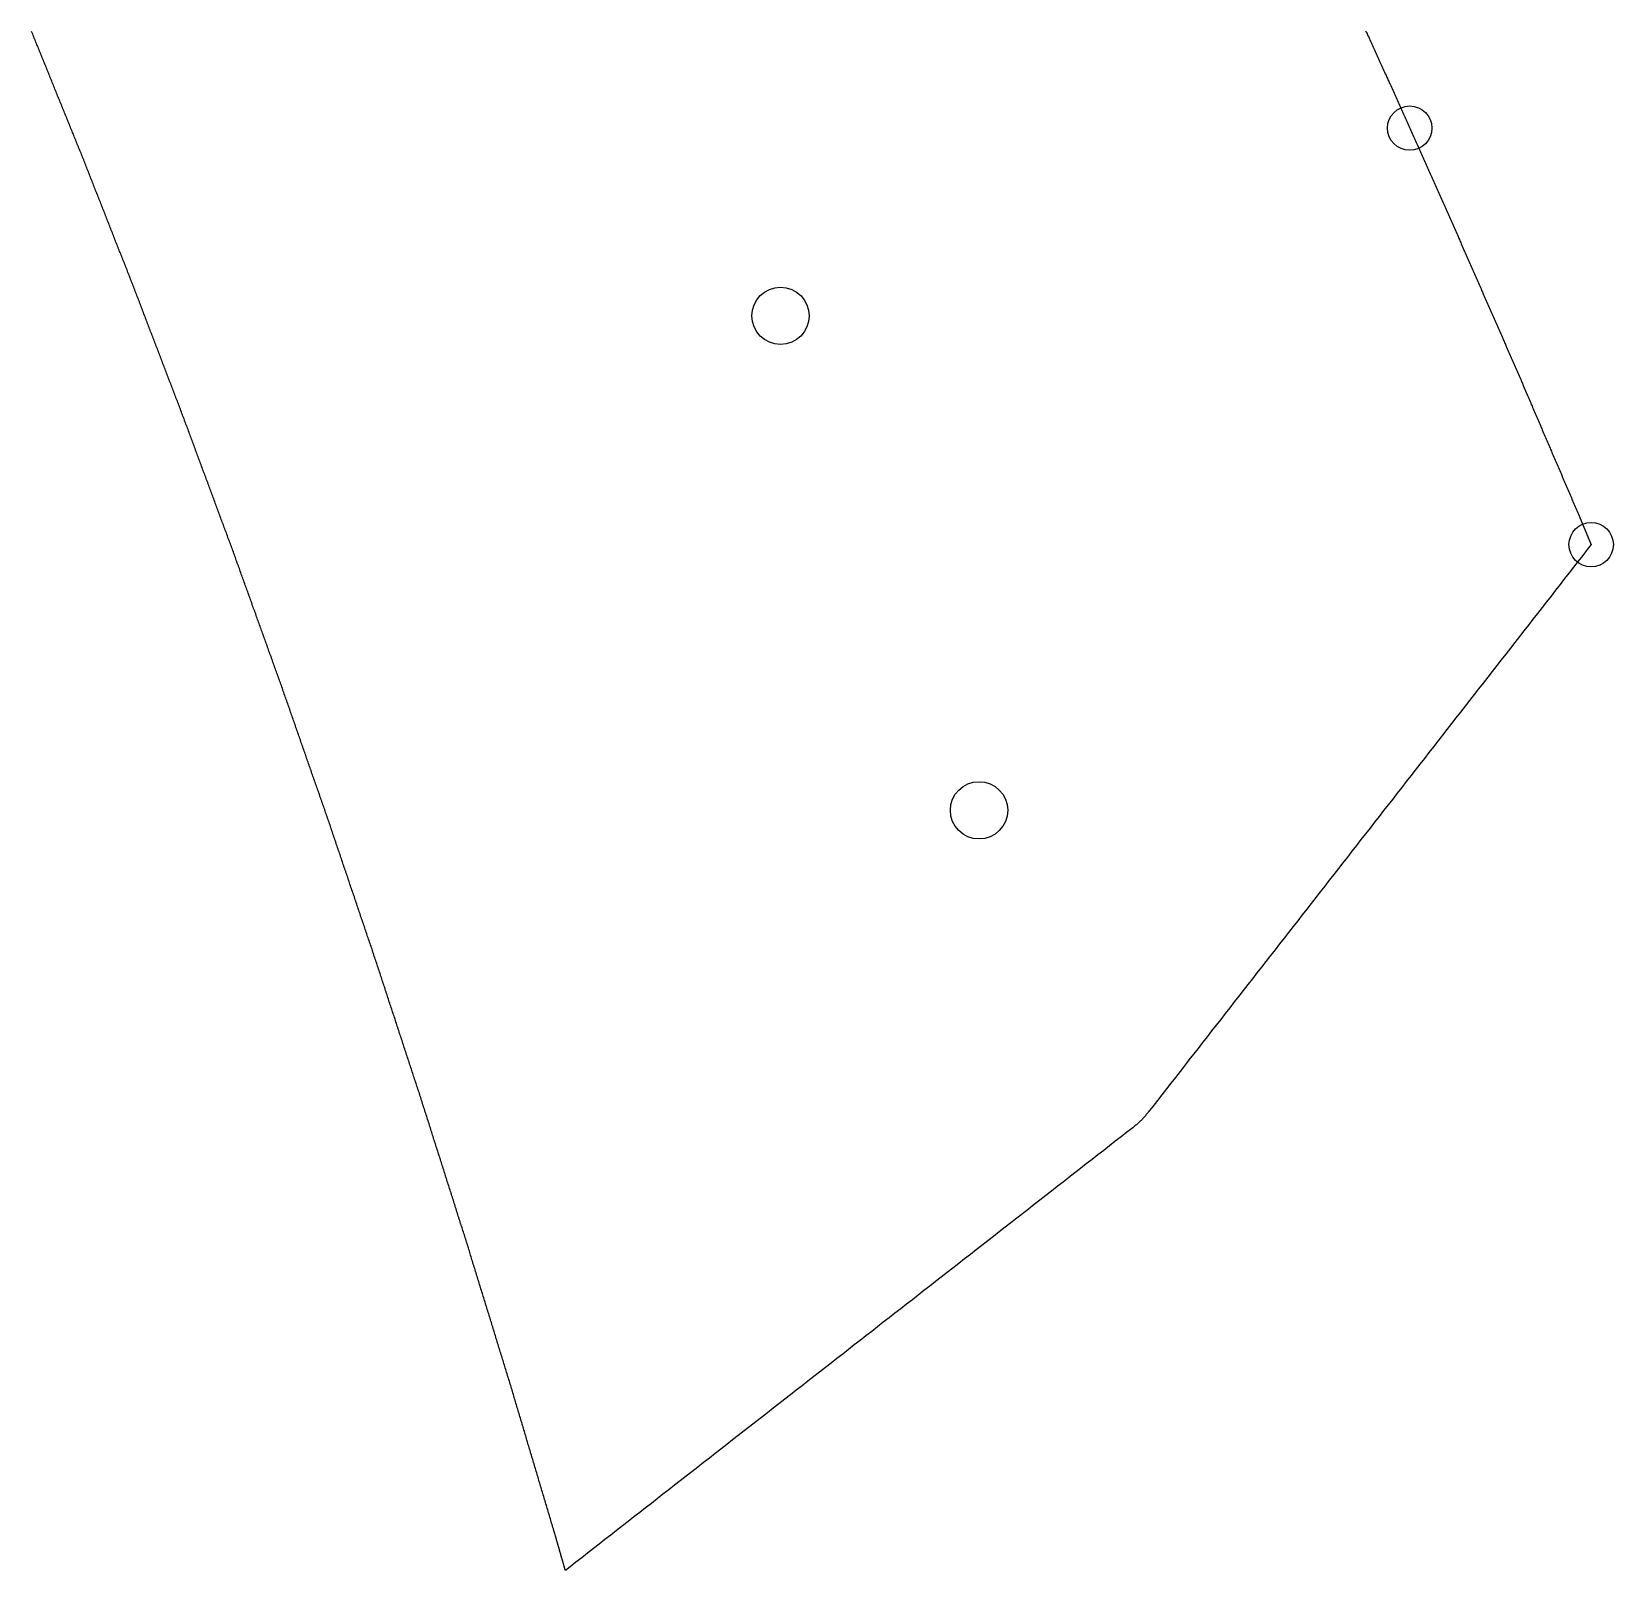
# Model space of a CAD drawing. Extents: x 1 to 322, y 1 to 270.
# Drawn here: x 251.96 to 269.77, y 1.14 to 18.47 of the extents above; entities that cross this region are included whole.
import ezdxf

# ---------------------------------------------------------------- set-up
doc = ezdxf.new("R2010")
doc.units = 0
doc.layers.get('0').update_dxf_attribs({"linetype": 'CONTINUOUS'})
doc.layers.add('DRILLING', color=3, linetype='CONTINUOUS')
doc.layers.add('RIB_INDICATION', color=1, linetype='CONTINUOUS')

msp = doc.modelspace()

# ---------------------------------------------------------------- linework, layer by layer
for points in [[(264.531, 6.29806, 0), (264.524, 6.29003, 0), (264.518, 6.28207, 0), (264.512, 6.27417, 0), (264.505, 6.26633, 0), (264.498, 6.25856, 0), (264.492, 6.25085, 0), (264.485, 6.24321, 0), (264.478, 6.23564, 0), (264.471, 6.22813, 0), (264.464, 6.2207, 0), (264.457, 6.21334, 0), (264.449, 6.20605, 0), (264.442, 6.19884, 0), (264.435, 6.1917, 0), (264.427, 6.18463, 0), (264.42, 6.17765, 0), (264.412, 6.17074, 0), (264.405, 6.16391, 0), (264.397, 6.15717, 0), (264.389, 6.1505, 0), (264.381, 6.14392, 0), (264.373, 6.13742, 0), (264.365, 6.13101, 0), (264.355, 6.12297, 0), (264.29, 6.07201, 0), (264.225, 6.02105, 0), (264.159, 5.97008, 0), (264.094, 5.91912, 0), (264.029, 5.86816, 0), (263.963, 5.81719, 0), (263.898, 5.76623, 0), (263.833, 5.71526, 0), (263.767, 5.6643, 0), (263.702, 5.61334, 0), (263.637, 5.56237, 0), (263.571, 5.51141, 0), (263.506, 5.46045, 0), (263.441, 5.40948, 0), (263.376, 5.35852, 0), (263.31, 5.30756, 0), (263.245, 5.25659, 0), (263.18, 5.20563, 0), (263.114, 5.15467, 0), (263.049, 5.1037, 0), (262.984, 5.05274, 0), (262.918, 5.00177, 0), (262.853, 4.95081, 0), (262.788, 4.89985, 0), (262.723, 4.84888, 0), (262.657, 4.79792, 0), (262.592, 4.74696, 0), (262.527, 4.69599, 0), (262.461, 4.64503, 0), (262.396, 4.59407, 0), (262.331, 4.5431, 0), (262.265, 4.49214, 0), (262.2, 4.44118, 0), (262.135, 4.39021, 0), (262.069, 4.33925, 0), (262.004, 4.28828, 0), (261.939, 4.23732, 0), (261.874, 4.18636, 0), (261.808, 4.13539, 0), (261.743, 4.08443, 0), (261.678, 4.03347, 0), (261.612, 3.9825, 0), (261.547, 3.93154, 0), (261.482, 3.88058, 0), (261.416, 3.82961, 0), (261.351, 3.77865, 0), (261.286, 3.72769, 0), (261.22, 3.67672, 0), (261.155, 3.62576, 0), (261.09, 3.5748, 0), (261.025, 3.52383, 0), (260.959, 3.47287, 0), (260.894, 3.4219, 0), (260.829, 3.37094, 0), (260.763, 3.31998, 0), (260.698, 3.26901, 0), (260.633, 3.21805, 0), (260.567, 3.16709, 0), (260.502, 3.11612, 0), (260.437, 3.06516, 0), (260.371, 3.0142, 0), (260.306, 2.96323, 0), (260.241, 2.91227, 0), (260.176, 2.86131, 0), (260.11, 2.81034, 0), (260.045, 2.75938, 0), (259.98, 2.70841, 0), (259.914, 2.65745, 0), (259.849, 2.60649, 0), (259.784, 2.55552, 0), (259.718, 2.50456, 0), (259.653, 2.4536, 0), (259.588, 2.40263, 0), (259.523, 2.35167, 0), (259.457, 2.30071, 0), (259.392, 2.24974, 0), (259.327, 2.19878, 0), (259.261, 2.14782, 0), (259.196, 2.09685, 0), (259.131, 2.04589, 0), (259.065, 1.99492, 0), (259, 1.94396, 0), (258.935, 1.893, 0), (258.869, 1.84203, 0), (258.804, 1.79107, 0), (258.739, 1.74011, 0), (258.674, 1.68914, 0), (258.608, 1.63818, 0), (258.543, 1.58722, 0), (258.478, 1.53625, 0), (258.412, 1.48529, 0), (258.347, 1.43433, 0), (258.282, 1.38336, 0), (258.216, 1.3324, 0), (258.151, 1.28143, 0), (258.086, 1.23047, 0), (258.02, 1.17951, 0), (257.967, 1.13846, 0), (257.965, 1.14334, 0), (257.964, 1.14822, 0), (257.962, 1.1531, 0), (257.961, 1.15799, 0), (257.959, 1.16287, 0), (257.958, 1.16775, 0), (257.957, 1.17263, 0), (257.955, 1.17751, 0), (257.954, 1.1824, 0), (257.952, 1.18728, 0), (257.951, 1.19216, 0), (257.95, 1.19704, 0), (257.948, 1.20192, 0), (257.947, 1.20681, 0), (257.945, 1.21169, 0), (257.944, 1.21657, 0), (257.943, 1.22145, 0), (257.941, 1.22633, 0), (257.94, 1.23122, 0), (257.938, 1.2361, 0), (257.937, 1.24098, 0), (257.936, 1.24586, 0), (257.934, 1.25074, 0), (257.933, 1.25563, 0), (257.931, 1.26051, 0), (257.93, 1.26539, 0), (257.928, 1.27027, 0), (257.927, 1.27515, 0), (257.926, 1.28004, 0), (257.924, 1.28492, 0), (257.923, 1.2898, 0), (257.921, 1.29468, 0), (257.92, 1.29956, 0), (257.919, 1.30445, 0), (257.917, 1.30933, 0), (257.916, 1.31421, 0), (257.914, 1.31909, 0), (257.913, 1.32397, 0), (257.912, 1.32886, 0), (257.91, 1.33374, 0), (257.909, 1.33862, 0), (257.907, 1.3435, 0), (257.906, 1.34838, 0), (257.905, 1.35327, 0), (257.903, 1.35815, 0), (257.902, 1.36303, 0), (257.9, 1.36791, 0), (257.899, 1.37279, 0), (257.897, 1.37768, 0), (257.896, 1.38256, 0), (257.895, 1.38744, 0), (257.893, 1.39232, 0), (257.892, 1.3972, 0), (257.89, 1.40209, 0), (257.889, 1.40697, 0), (257.888, 1.41185, 0), (257.886, 1.41673, 0), (257.885, 1.42161, 0), (257.883, 1.4265, 0), (257.882, 1.43138, 0), (257.881, 1.43626, 0), (257.879, 1.44114, 0), (257.878, 1.44602, 0), (257.876, 1.45091, 0), (257.875, 1.45579, 0), (257.874, 1.46067, 0), (257.872, 1.46555, 0), (257.871, 1.47043, 0), (257.869, 1.47532, 0), (257.868, 1.4802, 0), (257.867, 1.48508, 0), (257.865, 1.48996, 0), (257.864, 1.49484, 0), (257.862, 1.49973, 0), (257.861, 1.50461, 0), (257.859, 1.50949, 0), (257.858, 1.51437, 0), (257.857, 1.51925, 0), (257.855, 1.52414, 0), (257.854, 1.52902, 0), (257.852, 1.5339, 0), (257.851, 1.53878, 0), (257.85, 1.54366, 0), (257.848, 1.54855, 0), (257.847, 1.55343, 0), (257.845, 1.55831, 0), (257.844, 1.56319, 0), (257.843, 1.56807, 0), (257.841, 1.57296, 0), (257.84, 1.57784, 0), (257.838, 1.58272, 0), (257.837, 1.5876, 0), (257.836, 1.59248, 0), (257.834, 1.59737, 0), (257.833, 1.60225, 0), (257.831, 1.60713, 0), (257.83, 1.61201, 0), (257.827, 1.62063, 0), (257.822, 1.63729, 0), (257.817, 1.65395, 0), (257.812, 1.67061, 0), (257.807, 1.68727, 0), (257.803, 1.70393, 0), (257.798, 1.72059, 0), (257.793, 1.73726, 0), (257.788, 1.75392, 0), (257.783, 1.77058, 0), (257.778, 1.78724, 0), (257.773, 1.8039, 0), (257.768, 1.82056, 0), (257.763, 1.83722, 0), (257.758, 1.85389, 0), (257.753, 1.87055, 0), (257.748, 1.88721, 0), (257.743, 1.90387, 0), (257.738, 1.92053, 0), (257.733, 1.93719, 0), (257.728, 1.95385, 0), (257.723, 1.97052, 0), (257.718, 1.98718, 0), (257.713, 2.00384, 0), (257.708, 2.0205, 0), (257.703, 2.03716, 0), (257.698, 2.05382, 0), (257.693, 2.07048, 0), (257.688, 2.08714, 0), (257.683, 2.10381, 0), (257.678, 2.12047, 0), (257.673, 2.13713, 0), (257.668, 2.15379, 0), (257.664, 2.17045, 0), (257.659, 2.18711, 0), (257.654, 2.20377, 0), (257.649, 2.22044, 0), (257.644, 2.2371, 0), (257.639, 2.25376, 0), (257.634, 2.27042, 0), (257.629, 2.28708, 0), (257.624, 2.30374, 0), (257.619, 2.3204, 0), (257.614, 2.33706, 0), (257.609, 2.35373, 0), (257.604, 2.37039, 0), (257.599, 2.38705, 0), (257.594, 2.40371, 0), (257.589, 2.42037, 0), (257.584, 2.43703, 0), (257.579, 2.45369, 0), (257.574, 2.47036, 0), (257.569, 2.48702, 0), (257.564, 2.50368, 0), (257.559, 2.52034, 0), (257.554, 2.537, 0), (257.549, 2.55366, 0), (257.544, 2.57032, 0), (257.539, 2.58698, 0), (257.534, 2.60365, 0), (257.529, 2.62031, 0), (257.525, 2.63697, 0), (257.52, 2.65363, 0), (257.515, 2.67029, 0), (257.51, 2.68695, 0), (257.505, 2.70361, 0), (257.5, 2.72028, 0), (257.495, 2.73694, 0), (257.49, 2.7536, 0), (257.485, 2.77026, 0), (257.48, 2.78692, 0), (257.475, 2.80358, 0), (257.47, 2.82024, 0), (257.465, 2.83691, 0), (257.46, 2.85357, 0), (257.455, 2.87023, 0), (257.45, 2.88689, 0), (257.445, 2.90355, 0), (257.44, 2.92021, 0), (257.435, 2.93687, 0), (257.43, 2.95353, 0), (257.425, 2.9702, 0), (257.42, 2.98686, 0), (257.415, 3.00352, 0), (257.41, 3.02018, 0), (257.405, 3.03684, 0), (257.4, 3.0535, 0), (257.395, 3.07016, 0), (257.39, 3.08683, 0), (257.385, 3.10349, 0), (257.381, 3.12015, 0), (257.376, 3.13681, 0), (257.371, 3.15347, 0), (257.366, 3.17013, 0), (257.361, 3.18679, 0), (257.356, 3.20345, 0), (257.351, 3.22012, 0), (257.346, 3.23678, 0), (257.341, 3.25335, 0), (257.336, 3.26982, 0), (257.331, 3.28629, 0), (257.326, 3.30276, 0), (257.32, 3.31922, 0), (257.315, 3.33569, 0), (257.31, 3.35216, 0), (257.305, 3.36863, 0), (257.3, 3.3851, 0), (257.295, 3.40157, 0), (257.29, 3.41804, 0), (257.285, 3.4345, 0), (257.28, 3.45097, 0), (257.275, 3.46744, 0), (257.27, 3.48391, 0), (257.265, 3.50038, 0), (257.26, 3.51685, 0), (257.255, 3.53332, 0), (257.25, 3.54978, 0), (257.244, 3.56625, 0), (257.239, 3.58272, 0), (257.234, 3.59919, 0), (257.229, 3.61566, 0), (257.224, 3.63213, 0), (257.219, 3.64859, 0), (257.214, 3.66506, 0), (257.209, 3.68153, 0), (257.204, 3.698, 0), (257.199, 3.71447, 0), (257.194, 3.73094, 0), (257.189, 3.74741, 0), (257.184, 3.76387, 0), (257.179, 3.78034, 0), (257.174, 3.79681, 0), (257.168, 3.81328, 0), (257.163, 3.82975, 0), (257.158, 3.84622, 0), (257.153, 3.86268, 0), (257.148, 3.87915, 0), (257.143, 3.89562, 0), (257.138, 3.91209, 0), (257.133, 3.92856, 0), (257.128, 3.94503, 0), (257.123, 3.9615, 0), (257.118, 3.97796, 0), (257.113, 3.99443, 0), (257.108, 4.0109, 0), (257.103, 4.02737, 0), (257.098, 4.04384, 0), (257.092, 4.06031, 0), (257.087, 4.07677, 0), (257.082, 4.09324, 0), (257.077, 4.10971, 0), (257.072, 4.12618, 0), (257.067, 4.14265, 0), (257.062, 4.15912, 0), (257.057, 4.17559, 0), (257.052, 4.19205, 0), (257.047, 4.20852, 0), (257.042, 4.22499, 0), (257.037, 4.24146, 0), (257.032, 4.25793, 0), (257.027, 4.2744, 0), (257.022, 4.29087, 0), (257.016, 4.30733, 0), (257.011, 4.3238, 0), (257.006, 4.34027, 0), (257.001, 4.35674, 0), (256.996, 4.37321, 0), (256.991, 4.38968, 0), (256.986, 4.40614, 0), (256.981, 4.42261, 0), (256.976, 4.43908, 0), (256.971, 4.45555, 0), (256.966, 4.47202, 0), (256.961, 4.48849, 0), (256.956, 4.50496, 0), (256.951, 4.52142, 0), (256.946, 4.53789, 0), (256.94, 4.55436, 0), (256.935, 4.57083, 0), (256.93, 4.5873, 0), (256.925, 4.60377, 0), (256.92, 4.62023, 0), (256.915, 4.6367, 0), (256.91, 4.65317, 0), (256.905, 4.66964, 0), (256.9, 4.68611, 0), (256.895, 4.70258, 0), (256.89, 4.71905, 0), (256.885, 4.73551, 0), (256.88, 4.75198, 0), (256.875, 4.76845, 0), (256.87, 4.78492, 0), (256.864, 4.80139, 0), (256.859, 4.81786, 0), (256.854, 4.83432, 0), (256.849, 4.85079, 0), (256.844, 4.86715, 0), (256.839, 4.88342, 0), (256.834, 4.8997, 0), (256.829, 4.91597, 0), (256.823, 4.93225, 0), (256.818, 4.94852, 0), (256.813, 4.9648, 0), (256.808, 4.98108, 0), (256.803, 4.99735, 0), (256.798, 5.01363, 0), (256.792, 5.0299, 0), (256.787, 5.04618, 0), (256.782, 5.06245, 0), (256.777, 5.07873, 0), (256.772, 5.09501, 0), (256.767, 5.11128, 0), (256.761, 5.12756, 0), (256.756, 5.14383, 0), (256.751, 5.16011, 0), (256.746, 5.17638, 0), (256.741, 5.19266, 0), (256.736, 5.20893, 0), (256.73, 5.22521, 0), (256.725, 5.24149, 0), (256.72, 5.25776, 0), (256.715, 5.27404, 0), (256.71, 5.29031, 0), (256.705, 5.30659, 0), (256.699, 5.32286, 0), (256.694, 5.33914, 0), (256.689, 5.35541, 0), (256.684, 5.37169, 0), (256.679, 5.38797, 0), (256.674, 5.40424, 0), (256.668, 5.42052, 0), (256.663, 5.43679, 0), (256.658, 5.45307, 0), (256.653, 5.46934, 0), (256.648, 5.48562, 0), (256.643, 5.50189, 0), (256.637, 5.51817, 0), (256.632, 5.53445, 0), (256.627, 5.55072, 0), (256.622, 5.567, 0), (256.617, 5.58327, 0), (256.612, 5.59955, 0), (256.606, 5.61582, 0), (256.601, 5.6321, 0), (256.596, 5.64838, 0), (256.591, 5.66465, 0), (256.586, 5.68093, 0), (256.58, 5.6972, 0), (256.575, 5.71348, 0), (256.57, 5.72975, 0), (256.565, 5.74603, 0), (256.56, 5.7623, 0), (256.555, 5.77858, 0), (256.549, 5.79486, 0), (256.544, 5.81113, 0), (256.539, 5.82741, 0), (256.534, 5.84368, 0), (256.529, 5.85996, 0), (256.524, 5.87623, 0), (256.518, 5.89251, 0), (256.513, 5.90878, 0), (256.508, 5.92506, 0), (256.503, 5.94134, 0), (256.498, 5.95761, 0), (256.493, 5.97389, 0), (256.487, 5.99016, 0), (256.482, 6.00644, 0), (256.477, 6.02271, 0), (256.472, 6.03899, 0), (256.467, 6.05526, 0), (256.462, 6.07154, 0), (256.456, 6.08782, 0), (256.451, 6.10409, 0), (256.446, 6.12037, 0), (256.441, 6.13664, 0), (256.436, 6.15292, 0), (256.431, 6.16919, 0), (256.425, 6.18547, 0), (256.42, 6.20174, 0), (256.415, 6.21802, 0), (256.41, 6.2343, 0), (256.405, 6.25057, 0), (256.4, 6.26685, 0), (256.394, 6.28312, 0), (256.389, 6.2994, 0), (256.384, 6.31567, 0), (256.379, 6.33195, 0), (256.374, 6.34823, 0), (256.369, 6.3645, 0), (256.363, 6.38078, 0), (256.358, 6.39705, 0), (256.353, 6.41333, 0), (256.348, 6.4296, 0), (256.343, 6.44588, 0), (256.337, 6.46201, 0), (256.332, 6.4781, 0), (256.327, 6.49418, 0), (256.322, 6.51026, 0), (256.316, 6.52634, 0), (256.311, 6.54243, 0), (256.306, 6.55851, 0), (256.301, 6.57459, 0), (256.295, 6.59067, 0), (256.29, 6.60676, 0), (256.285, 6.62284, 0), (256.279, 6.63892, 0), (256.274, 6.65501, 0), (256.269, 6.67109, 0), (256.264, 6.68717, 0), (256.258, 6.70325, 0), (256.253, 6.71934, 0), (256.248, 6.73542, 0), (256.243, 6.7515, 0), (256.237, 6.76758, 0), (256.232, 6.78367, 0), (256.227, 6.79975, 0), (256.221, 6.81583, 0), (256.216, 6.83191, 0), (256.211, 6.848, 0), (256.206, 6.86408, 0), (256.2, 6.88016, 0), (256.195, 6.89625, 0), (256.19, 6.91233, 0), (256.185, 6.92841, 0), (256.179, 6.94449, 0), (256.174, 6.96058, 0), (256.169, 6.97666, 0), (256.163, 6.99274, 0), (256.158, 7.00882, 0), (256.153, 7.02491, 0), (256.148, 7.04099, 0), (256.142, 7.05707, 0), (256.137, 7.07316, 0), (256.132, 7.08924, 0), (256.127, 7.10532, 0), (256.121, 7.1214, 0), (256.116, 7.13749, 0), (256.111, 7.15357, 0), (256.106, 7.16965, 0), (256.1, 7.18573, 0), (256.095, 7.20182, 0), (256.09, 7.2179, 0), (256.084, 7.23398, 0), (256.079, 7.25006, 0), (256.074, 7.26615, 0), (256.069, 7.28223, 0), (256.063, 7.29831, 0), (256.058, 7.3144, 0), (256.053, 7.33048, 0), (256.048, 7.34656, 0), (256.042, 7.36264, 0), (256.037, 7.37873, 0), (256.032, 7.39481, 0), (256.026, 7.41089, 0), (256.021, 7.42697, 0), (256.016, 7.44306, 0), (256.011, 7.45914, 0), (256.005, 7.47522, 0), (256, 7.49131, 0), (255.995, 7.50739, 0), (255.99, 7.52347, 0), (255.984, 7.53955, 0), (255.979, 7.55564, 0), (255.974, 7.57172, 0), (255.968, 7.5878, 0), (255.963, 7.60388, 0), (255.958, 7.61997, 0), (255.953, 7.63605, 0), (255.947, 7.65213, 0), (255.942, 7.66821, 0), (255.937, 7.6843, 0), (255.932, 7.70038, 0), (255.926, 7.71646, 0), (255.921, 7.73255, 0), (255.916, 7.74863, 0), (255.91, 7.76471, 0), (255.905, 7.78079, 0), (255.9, 7.79688, 0), (255.895, 7.81296, 0), (255.889, 7.82904, 0), (255.884, 7.84512, 0), (255.879, 7.86121, 0), (255.874, 7.87729, 0), (255.868, 7.89337, 0), (255.863, 7.90946, 0), (255.858, 7.92554, 0), (255.852, 7.94162, 0), (255.847, 7.9577, 0), (255.842, 7.97379, 0), (255.837, 7.98987, 0), (255.831, 8.00595, 0), (255.826, 8.02203, 0), (255.821, 8.03795, 0), (255.815, 8.05384, 0), (255.81, 8.06973, 0), (255.805, 8.08562, 0), (255.799, 8.10151, 0), (255.794, 8.1174, 0), (255.789, 8.13329, 0), (255.783, 8.14918, 0), (255.778, 8.16507, 0), (255.772, 8.18096, 0), (255.767, 8.19685, 0), (255.762, 8.21274, 0), (255.756, 8.22863, 0), (255.751, 8.24452, 0), (255.746, 8.26041, 0), (255.74, 8.2763, 0), (255.735, 8.29219, 0), (255.729, 8.30807, 0), (255.724, 8.32396, 0), (255.719, 8.33985, 0), (255.713, 8.35574, 0), (255.708, 8.37163, 0), (255.703, 8.38752, 0), (255.697, 8.40341, 0), (255.692, 8.4193, 0), (255.686, 8.43519, 0), (255.681, 8.45108, 0), (255.676, 8.46697, 0), (255.67, 8.48286, 0), (255.665, 8.49875, 0), (255.66, 8.51464, 0), (255.654, 8.53053, 0), (255.649, 8.54642, 0), (255.643, 8.56231, 0), (255.638, 8.5782, 0), (255.633, 8.59409, 0), (255.627, 8.60998, 0), (255.622, 8.62587, 0), (255.617, 8.64176, 0), (255.611, 8.65765, 0), (255.606, 8.67354, 0), (255.6, 8.68943, 0), (255.595, 8.70532, 0), (255.59, 8.72121, 0), (255.584, 8.7371, 0), (255.579, 8.75299, 0), (255.574, 8.76888, 0), (255.568, 8.78477, 0), (255.563, 8.80066, 0), (255.558, 8.81655, 0), (255.552, 8.83244, 0), (255.547, 8.84833, 0), (255.541, 8.86422, 0), (255.536, 8.88011, 0), (255.531, 8.896, 0), (255.525, 8.91189, 0), (255.52, 8.92778, 0), (255.515, 8.94367, 0), (255.509, 8.95956, 0), (255.504, 8.97545, 0), (255.498, 8.99134, 0), (255.493, 9.00723, 0), (255.488, 9.02312, 0), (255.482, 9.03901, 0), (255.477, 9.0549, 0), (255.472, 9.07079, 0), (255.466, 9.08668, 0), (255.461, 9.10257, 0), (255.455, 9.11846, 0), (255.45, 9.13435, 0), (255.445, 9.15023, 0), (255.439, 9.16612, 0), (255.434, 9.18201, 0), (255.429, 9.1979, 0), (255.423, 9.21379, 0), (255.418, 9.22968, 0), (255.412, 9.24557, 0), (255.407, 9.26146, 0), (255.402, 9.27735, 0), (255.396, 9.29324, 0), (255.391, 9.30913, 0), (255.386, 9.32502, 0), (255.38, 9.34091, 0), (255.375, 9.3568, 0), (255.369, 9.37269, 0), (255.364, 9.38858, 0), (255.359, 9.40447, 0), (255.353, 9.42036, 0), (255.348, 9.43625, 0), (255.343, 9.45214, 0), (255.337, 9.46803, 0), (255.332, 9.48392, 0), (255.326, 9.49981, 0), (255.321, 9.5157, 0), (255.316, 9.53159, 0), (255.31, 9.54748, 0), (255.305, 9.56337, 0), (255.3, 9.57926, 0), (255.294, 9.59495, 0), (255.289, 9.61065, 0), (255.283, 9.62635, 0), (255.278, 9.64204, 0), (255.272, 9.65774, 0), (255.267, 9.67344, 0), (255.261, 9.68914, 0), (255.256, 9.70483, 0), (255.25, 9.72053, 0), (255.245, 9.73623, 0), (255.239, 9.75192, 0), (255.234, 9.76762, 0), (255.228, 9.78332, 0), (255.223, 9.79901, 0), (255.217, 9.81471, 0), (255.212, 9.83041, 0), (255.207, 9.8461, 0), (255.201, 9.8618, 0), (255.196, 9.8775, 0), (255.19, 9.8932, 0), (255.185, 9.90889, 0), (255.179, 9.92459, 0), (255.174, 9.94029, 0), (255.168, 9.95598, 0), (255.163, 9.97168, 0), (255.157, 9.98738, 0), (255.152, 10.0031, 0), (255.146, 10.0188, 0), (255.141, 10.0345, 0), (255.135, 10.0502, 0), (255.13, 10.0659, 0), (255.124, 10.0816, 0), (255.119, 10.0973, 0), (255.113, 10.113, 0), (255.108, 10.1286, 0), (255.103, 10.1443, 0), (255.097, 10.16, 0), (255.092, 10.1757, 0), (255.086, 10.1914, 0), (255.081, 10.2071, 0), (255.075, 10.2228, 0), (255.07, 10.2385, 0), (255.064, 10.2542, 0), (255.059, 10.2699, 0), (255.053, 10.2856, 0), (255.048, 10.3013, 0), (255.042, 10.317, 0), (255.037, 10.3327, 0), (255.031, 10.3484, 0), (255.026, 10.3641, 0), (255.02, 10.3798, 0), (255.015, 10.3955, 0), (255.009, 10.4112, 0), (255.004, 10.4269, 0), (254.999, 10.4426, 0), (254.993, 10.4583, 0), (254.988, 10.474, 0), (254.982, 10.4897, 0), (254.977, 10.5054, 0), (254.971, 10.5211, 0), (254.966, 10.5368, 0), (254.96, 10.5525, 0), (254.955, 10.5682, 0), (254.949, 10.5839, 0), (254.944, 10.5996, 0), (254.938, 10.6153, 0), (254.933, 10.631, 0), (254.927, 10.6466, 0), (254.922, 10.6623, 0), (254.916, 10.678, 0), (254.911, 10.6937, 0), (254.905, 10.7094, 0), (254.9, 10.7251, 0), (254.895, 10.7408, 0), (254.889, 10.7565, 0), (254.884, 10.7722, 0), (254.878, 10.7879, 0), (254.873, 10.8036, 0), (254.867, 10.8193, 0), (254.862, 10.835, 0), (254.856, 10.8507, 0), (254.851, 10.8664, 0), (254.845, 10.8821, 0), (254.84, 10.8978, 0), (254.834, 10.9135, 0), (254.829, 10.9292, 0), (254.823, 10.9449, 0), (254.818, 10.9606, 0), (254.812, 10.9763, 0), (254.807, 10.992, 0), (254.801, 11.0077, 0), (254.796, 11.0234, 0), (254.79, 11.0391, 0), (254.785, 11.0548, 0), (254.78, 11.0705, 0), (254.774, 11.0862, 0), (254.769, 11.1019, 0), (254.763, 11.1175, 0), (254.758, 11.133, 0), (254.752, 11.1485, 0), (254.746, 11.164, 0), (254.741, 11.1795, 0), (254.735, 11.195, 0), (254.73, 11.2106, 0), (254.724, 11.2261, 0), (254.719, 11.2416, 0), (254.713, 11.2571, 0), (254.707, 11.2726, 0), (254.702, 11.2881, 0), (254.696, 11.3036, 0), (254.691, 11.3191, 0), (254.685, 11.3346, 0), (254.679, 11.3501, 0), (254.674, 11.3656, 0), (254.668, 11.3811, 0), (254.663, 11.3966, 0), (254.657, 11.4121, 0), (254.652, 11.4276, 0), (254.646, 11.4431, 0), (254.64, 11.4586, 0), (254.635, 11.4741, 0), (254.629, 11.4896, 0), (254.624, 11.5051, 0), (254.618, 11.5206, 0), (254.613, 11.5361, 0), (254.607, 11.5516, 0), (254.601, 11.5671, 0), (254.596, 11.5826, 0), (254.59, 11.5982, 0), (254.585, 11.6137, 0), (254.579, 11.6292, 0), (254.574, 11.6447, 0), (254.568, 11.6602, 0), (254.562, 11.6757, 0), (254.557, 11.6912, 0), (254.551, 11.7067, 0), (254.546, 11.7222, 0), (254.54, 11.7377, 0), (254.535, 11.7532, 0), (254.529, 11.7687, 0), (254.523, 11.7842, 0), (254.518, 11.7997, 0), (254.512, 11.8152, 0), (254.507, 11.8307, 0), (254.501, 11.8462, 0), (254.495, 11.8617, 0), (254.49, 11.8772, 0), (254.484, 11.8927, 0), (254.479, 11.9082, 0), (254.473, 11.9237, 0), (254.468, 11.9392, 0), (254.462, 11.9547, 0), (254.456, 11.9703, 0), (254.451, 11.9858, 0), (254.445, 12.0013, 0), (254.44, 12.0168, 0), (254.434, 12.0323, 0), (254.429, 12.0478, 0), (254.423, 12.0633, 0), (254.417, 12.0788, 0), (254.412, 12.0943, 0), (254.406, 12.1098, 0), (254.401, 12.1253, 0), (254.395, 12.1408, 0), (254.39, 12.1563, 0), (254.384, 12.1718, 0), (254.378, 12.1873, 0), (254.373, 12.2028, 0), (254.367, 12.2183, 0), (254.362, 12.2338, 0), (254.356, 12.2493, 0), (254.351, 12.2648, 0), (254.345, 12.2803, 0), (254.339, 12.2958, 0), (254.334, 12.3113, 0), (254.328, 12.3268, 0), (254.323, 12.3424, 0), (254.317, 12.3579, 0), (254.312, 12.3734, 0), (254.306, 12.3889, 0), (254.3, 12.4044, 0), (254.295, 12.4199, 0), (254.289, 12.4354, 0), (254.284, 12.4509, 0), (254.278, 12.4664, 0), (254.272, 12.4819, 0), (254.267, 12.4974, 0), (254.261, 12.5129, 0), (254.256, 12.5284, 0), (254.25, 12.5439, 0), (254.245, 12.5594, 0), (254.239, 12.5749, 0), (254.233, 12.5904, 0), (254.228, 12.6059, 0), (254.222, 12.6214, 0), (254.217, 12.6369, 0), (254.211, 12.6522, 0), (254.205, 12.6675, 0), (254.2, 12.6828, 0), (254.194, 12.6981, 0), (254.188, 12.7134, 0), (254.183, 12.7287, 0), (254.177, 12.7441, 0), (254.171, 12.7594, 0), (254.166, 12.7747, 0), (254.16, 12.79, 0), (254.154, 12.8053, 0), (254.149, 12.8206, 0), (254.143, 12.8359, 0), (254.137, 12.8512, 0), (254.132, 12.8665, 0), (254.126, 12.8819, 0), (254.12, 12.8972, 0), (254.115, 12.9125, 0), (254.109, 12.9278, 0), (254.103, 12.9431, 0), (254.097, 12.9584, 0), (254.092, 12.9737, 0), (254.086, 12.989, 0), (254.08, 13.0043, 0), (254.075, 13.0197, 0), (254.069, 13.035, 0), (254.063, 13.0503, 0), (254.058, 13.0656, 0), (254.052, 13.0809, 0), (254.046, 13.0962, 0), (254.041, 13.1115, 0), (254.035, 13.1268, 0), (254.029, 13.1421, 0), (254.024, 13.1575, 0), (254.018, 13.1728, 0), (254.012, 13.1881, 0), (254.007, 13.2034, 0), (254.001, 13.2187, 0), (253.995, 13.234, 0), (253.99, 13.2493, 0), (253.984, 13.2646, 0), (253.978, 13.2799, 0), (253.973, 13.2953, 0), (253.967, 13.3106, 0), (253.961, 13.3259, 0), (253.956, 13.3412, 0), (253.95, 13.3565, 0), (253.944, 13.3718, 0), (253.939, 13.3871, 0), (253.933, 13.4024, 0), (253.927, 13.4177, 0), (253.922, 13.4331, 0), (253.916, 13.4484, 0), (253.91, 13.4637, 0), (253.905, 13.479, 0), (253.899, 13.4943, 0), (253.893, 13.5096, 0), (253.887, 13.5249, 0), (253.882, 13.5402, 0), (253.876, 13.5555, 0), (253.87, 13.5709, 0), (253.865, 13.5862, 0), (253.859, 13.6015, 0), (253.853, 13.6168, 0), (253.848, 13.6321, 0), (253.842, 13.6474, 0), (253.836, 13.6627, 0), (253.831, 13.678, 0), (253.825, 13.6933, 0), (253.819, 13.7087, 0), (253.814, 13.724, 0), (253.808, 13.7393, 0), (253.802, 13.7546, 0), (253.797, 13.7699, 0), (253.791, 13.7852, 0), (253.785, 13.8005, 0), (253.78, 13.8158, 0), (253.774, 13.8312, 0), (253.768, 13.8465, 0), (253.763, 13.8618, 0), (253.757, 13.8771, 0), (253.751, 13.8924, 0), (253.746, 13.9077, 0), (253.74, 13.923, 0), (253.734, 13.9383, 0), (253.729, 13.9536, 0), (253.723, 13.969, 0), (253.717, 13.9843, 0), (253.712, 13.9996, 0), (253.706, 14.0149, 0), (253.7, 14.0302, 0), (253.694, 14.0455, 0), (253.689, 14.0608, 0), (253.683, 14.0761, 0), (253.677, 14.0914, 0), (253.672, 14.1068, 0), (253.666, 14.1221, 0), (253.66, 14.1373, 0), (253.655, 14.1524, 0), (253.649, 14.1675, 0), (253.643, 14.1826, 0), (253.637, 14.1978, 0), (253.631, 14.2129, 0), (253.626, 14.228, 0), (253.62, 14.2431, 0), (253.614, 14.2582, 0), (253.608, 14.2734, 0), (253.603, 14.2885, 0), (253.597, 14.3036, 0), (253.591, 14.3187, 0), (253.585, 14.3338, 0), (253.58, 14.349, 0), (253.574, 14.3641, 0), (253.568, 14.3792, 0), (253.562, 14.3943, 0), (253.556, 14.4094, 0), (253.551, 14.4245, 0), (253.545, 14.4397, 0), (253.539, 14.4548, 0), (253.533, 14.4699, 0), (253.528, 14.485, 0), (253.522, 14.5001, 0), (253.516, 14.5153, 0), (253.51, 14.5304, 0), (253.504, 14.5455, 0), (253.499, 14.5606, 0), (253.493, 14.5757, 0), (253.487, 14.5908, 0), (253.481, 14.606, 0), (253.476, 14.6211, 0), (253.47, 14.6362, 0), (253.464, 14.6513, 0), (253.458, 14.6664, 0), (253.452, 14.6816, 0), (253.447, 14.6967, 0), (253.441, 14.7118, 0), (253.435, 14.7269, 0), (253.429, 14.742, 0), (253.424, 14.7572, 0), (253.418, 14.7723, 0), (253.412, 14.7874, 0), (253.406, 14.8025, 0), (253.4, 14.8176, 0), (253.395, 14.8327, 0), (253.389, 14.8479, 0), (253.383, 14.863, 0), (253.377, 14.8781, 0), (253.372, 14.8932, 0), (253.366, 14.9083, 0), (253.36, 14.9235, 0), (253.354, 14.9386, 0), (253.348, 14.9537, 0), (253.343, 14.9688, 0), (253.337, 14.9839, 0), (253.331, 14.999, 0), (253.325, 15.0142, 0), (253.32, 15.0293, 0), (253.314, 15.0444, 0), (253.308, 15.0595, 0), (253.302, 15.0746, 0), (253.296, 15.0898, 0), (253.291, 15.1049, 0), (253.285, 15.12, 0), (253.279, 15.1351, 0), (253.273, 15.1502, 0), (253.268, 15.1654, 0), (253.262, 15.1805, 0), (253.256, 15.1956, 0), (253.25, 15.2107, 0), (253.244, 15.2258, 0), (253.239, 15.2409, 0), (253.233, 15.2561, 0), (253.227, 15.2712, 0), (253.221, 15.2863, 0), (253.216, 15.3014, 0), (253.21, 15.3165, 0), (253.204, 15.3317, 0), (253.198, 15.3468, 0), (253.192, 15.3619, 0), (253.187, 15.377, 0), (253.181, 15.3921, 0), (253.175, 15.4072, 0), (253.169, 15.4224, 0), (253.164, 15.4375, 0), (253.158, 15.4526, 0), (253.152, 15.4677, 0), (253.146, 15.4828, 0), (253.14, 15.498, 0), (253.135, 15.5131, 0), (253.129, 15.5282, 0), (253.123, 15.5433, 0), (253.117, 15.5584, 0), (253.112, 15.5736, 0), (253.106, 15.5887, 0), (253.1, 15.6038, 0), (253.094, 15.6188, 0), (253.088, 15.6337, 0), (253.082, 15.6486, 0), (253.077, 15.6636, 0), (253.071, 15.6785, 0), (253.065, 15.6934, 0), (253.059, 15.7084, 0), (253.053, 15.7233, 0), (253.047, 15.7382, 0), (253.041, 15.7531, 0), (253.035, 15.7681, 0), (253.03, 15.783, 0), (253.024, 15.7979, 0), (253.018, 15.8128, 0), (253.012, 15.8278, 0), (253.006, 15.8427, 0), (253, 15.8576, 0), (252.994, 15.8725, 0), (252.988, 15.8875, 0), (252.983, 15.9024, 0), (252.977, 15.9173, 0), (252.971, 15.9322, 0), (252.965, 15.9472, 0), (252.959, 15.9621, 0), (252.953, 15.977, 0), (252.947, 15.9919, 0), (252.941, 16.0069, 0), (252.936, 16.0218, 0), (252.93, 16.0367, 0), (252.924, 16.0516, 0), (252.918, 16.0666, 0), (252.912, 16.0815, 0), (252.906, 16.0964, 0), (252.9, 16.1113, 0), (252.894, 16.1263, 0), (252.889, 16.1412, 0), (252.883, 16.1561, 0), (252.877, 16.1711, 0), (252.871, 16.186, 0), (252.865, 16.2009, 0), (252.859, 16.2158, 0), (252.853, 16.2308, 0), (252.847, 16.2457, 0), (252.842, 16.2606, 0), (252.836, 16.2755, 0), (252.83, 16.2905, 0), (252.824, 16.3054, 0), (252.818, 16.3203, 0), (252.812, 16.3352, 0), (252.806, 16.3502, 0), (252.8, 16.3651, 0), (252.794, 16.38, 0), (252.789, 16.3949, 0), (252.783, 16.4099, 0), (252.777, 16.4248, 0), (252.771, 16.4397, 0), (252.765, 16.4546, 0), (252.759, 16.4696, 0), (252.753, 16.4845, 0), (252.747, 16.4994, 0), (252.742, 16.5143, 0), (252.736, 16.5293, 0), (252.73, 16.5442, 0), (252.724, 16.5591, 0), (252.718, 16.574, 0), (252.712, 16.589, 0), (252.706, 16.6039, 0), (252.7, 16.6188, 0), (252.695, 16.6338, 0), (252.689, 16.6487, 0), (252.683, 16.6636, 0), (252.677, 16.6785, 0), (252.671, 16.6935, 0), (252.665, 16.7084, 0), (252.659, 16.7233, 0), (252.653, 16.7382, 0), (252.648, 16.7532, 0), (252.642, 16.7681, 0), (252.636, 16.783, 0), (252.63, 16.7979, 0), (252.624, 16.8129, 0), (252.618, 16.8278, 0), (252.612, 16.8427, 0), (252.606, 16.8576, 0), (252.601, 16.8726, 0), (252.595, 16.8875, 0), (252.589, 16.9024, 0), (252.583, 16.9173, 0), (252.577, 16.9323, 0), (252.571, 16.9472, 0), (252.565, 16.9621, 0), (252.559, 16.977, 0), (252.554, 16.992, 0), (252.548, 17.0069, 0), (252.542, 17.0218, 0), (252.536, 17.0367, 0), (252.53, 17.0517, 0), (252.524, 17.0666, 0), (252.518, 17.0814, 0), (252.512, 17.0961, 0), (252.506, 17.1109, 0), (252.5, 17.1256, 0), (252.494, 17.1403, 0), (252.488, 17.1551, 0), (252.482, 17.1698, 0), (252.476, 17.1845, 0), (252.47, 17.1993, 0), (252.464, 17.214, 0), (252.458, 17.2287, 0), (252.452, 17.2435, 0), (252.446, 17.2582, 0), (252.44, 17.2729, 0), (252.435, 17.2877, 0), (252.429, 17.3024, 0), (252.423, 17.3171, 0), (252.417, 17.3319, 0), (252.411, 17.3466, 0), (252.405, 17.3613, 0), (252.399, 17.3761, 0), (252.393, 17.3908, 0), (252.387, 17.4055, 0), (252.381, 17.4203, 0), (252.375, 17.435, 0), (252.369, 17.4497, 0), (252.363, 17.4645, 0), (252.357, 17.4792, 0), (252.351, 17.4939, 0), (252.345, 17.5086, 0), (252.339, 17.5234, 0), (252.333, 17.5381, 0), (252.327, 17.5528, 0), (252.321, 17.5676, 0), (252.315, 17.5823, 0), (252.309, 17.597, 0), (252.303, 17.6118, 0), (252.297, 17.6265, 0), (252.291, 17.6412, 0), (252.285, 17.656, 0), (252.279, 17.6707, 0), (252.273, 17.6854, 0), (252.267, 17.7002, 0), (252.261, 17.7149, 0), (252.255, 17.7296, 0), (252.249, 17.7444, 0), (252.243, 17.7591, 0), (252.237, 17.7738, 0), (252.231, 17.7886, 0), (252.225, 17.8033, 0), (252.219, 17.818, 0), (252.213, 17.8328, 0), (252.207, 17.8475, 0), (252.201, 17.8622, 0), (252.195, 17.877, 0), (252.189, 17.8917, 0), (252.183, 17.9064, 0), (252.178, 17.9212, 0), (252.172, 17.9359, 0), (252.166, 17.9506, 0), (252.16, 17.9654, 0), (252.154, 17.9801, 0), (252.148, 17.9948, 0), (252.142, 18.0096, 0), (252.136, 18.0243, 0), (252.13, 18.039, 0), (252.124, 18.0538, 0), (252.118, 18.0685, 0), (252.112, 18.0832, 0), (252.106, 18.098, 0), (252.1, 18.1127, 0), (252.094, 18.1274, 0), (252.088, 18.1422, 0), (252.082, 18.1569, 0), (252.076, 18.1716, 0), (252.07, 18.1864, 0), (252.064, 18.2011, 0), (252.058, 18.2158, 0), (252.052, 18.2306, 0), (252.046, 18.2453, 0), (252.04, 18.26, 0), (252.034, 18.2748, 0), (252.028, 18.2895, 0), (252.022, 18.3042, 0), (252.016, 18.319, 0), (252.01, 18.3337, 0), (252.004, 18.3484, 0), (251.998, 18.3632, 0), (251.992, 18.3779, 0), (251.986, 18.3926, 0), (251.98, 18.4074, 0), (251.974, 18.4221, 0), (251.968, 18.4368, 0), (251.962, 18.4516, 0), (251.956, 18.4663, 0)], [(266.978, 18.4765, 0), (266.986, 18.4598, 0), (266.994, 18.4431, 0), (267.001, 18.4264, 0), (267.009, 18.4097, 0), (267.017, 18.393, 0), (267.024, 18.3762, 0), (267.032, 18.3595, 0), (267.039, 18.3428, 0), (267.047, 18.3261, 0), (267.055, 18.3094, 0), (267.062, 18.2926, 0), (267.07, 18.2759, 0), (267.078, 18.2592, 0), (267.085, 18.2425, 0), (267.093, 18.2258, 0), (267.101, 18.2091, 0), (267.108, 18.1923, 0), (267.116, 18.1756, 0), (267.124, 18.1589, 0), (267.131, 18.1422, 0), (267.139, 18.1255, 0), (267.147, 18.1088, 0), (267.154, 18.092, 0), (267.162, 18.0753, 0), (267.17, 18.0586, 0), (267.177, 18.0419, 0), (267.185, 18.0252, 0), (267.192, 18.0084, 0), (267.2, 17.9917, 0), (267.208, 17.975, 0), (267.215, 17.9583, 0), (267.223, 17.9415, 0), (267.23, 17.9247, 0), (267.238, 17.9079, 0), (267.245, 17.8911, 0), (267.253, 17.8743, 0), (267.261, 17.8575, 0), (267.268, 17.8407, 0), (267.276, 17.8239, 0), (267.283, 17.8071, 0), (267.291, 17.7903, 0), (267.298, 17.7735, 0), (267.306, 17.7567, 0), (267.313, 17.7399, 0), (267.321, 17.7231, 0), (267.328, 17.7063, 0), (267.336, 17.6895, 0), (267.343, 17.6727, 0), (267.351, 17.6559, 0), (267.358, 17.6391, 0), (267.366, 17.6223, 0), (267.373, 17.6055, 0), (267.381, 17.5887, 0), (267.388, 17.5719, 0), (267.396, 17.5551, 0), (267.403, 17.5383, 0), (267.411, 17.5215, 0), (267.419, 17.5048, 0), (267.426, 17.488, 0), (267.434, 17.4712, 0), (267.441, 17.4544, 0), (267.449, 17.4376, 0), (267.456, 17.4208, 0), (267.464, 17.404, 0), (267.471, 17.3872, 0), (267.479, 17.3704, 0), (267.486, 17.3536, 0), (267.494, 17.3368, 0), (267.501, 17.32, 0), (267.509, 17.3032, 0), (267.516, 17.2864, 0), (267.524, 17.2696, 0), (267.531, 17.2528, 0), (267.539, 17.236, 0), (267.546, 17.2192, 0), (267.554, 17.2024, 0), (267.561, 17.1856, 0), (267.569, 17.1688, 0), (267.576, 17.152, 0), (267.584, 17.1352, 0), (267.592, 17.1184, 0), (267.599, 17.1016, 0), (267.607, 17.0848, 0), (267.614, 17.068, 0), (267.622, 17.0512, 0), (267.629, 17.0344, 0), (267.637, 17.0176, 0), (267.644, 17.0008, 0), (267.652, 16.984, 0), (267.659, 16.9673, 0), (267.667, 16.9505, 0), (267.674, 16.9337, 0), (267.682, 16.9169, 0), (267.689, 16.9001, 0), (267.697, 16.8833, 0), (267.704, 16.8665, 0), (267.712, 16.8497, 0), (267.719, 16.8329, 0), (267.727, 16.8161, 0), (267.734, 16.7993, 0), (267.742, 16.7825, 0), (267.749, 16.7657, 0), (267.757, 16.7489, 0), (267.765, 16.7321, 0), (267.772, 16.7153, 0), (267.78, 16.6985, 0), (267.787, 16.6817, 0), (267.795, 16.6649, 0), (267.802, 16.6481, 0), (267.81, 16.6313, 0), (267.817, 16.6145, 0), (267.825, 16.5977, 0), (267.832, 16.5809, 0), (267.84, 16.5641, 0), (267.847, 16.5473, 0), (267.855, 16.5305, 0), (267.862, 16.5137, 0), (267.87, 16.4969, 0), (267.877, 16.4801, 0), (267.885, 16.4633, 0), (267.892, 16.4465, 0), (267.9, 16.4298, 0), (267.907, 16.413, 0), (267.915, 16.3962, 0), (267.923, 16.3794, 0), (267.93, 16.3626, 0), (267.938, 16.3458, 0), (267.945, 16.329, 0), (267.953, 16.3121, 0), (267.96, 16.2953, 0), (267.967, 16.2784, 0), (267.975, 16.2615, 0), (267.982, 16.2446, 0), (267.99, 16.2278, 0), (267.997, 16.2109, 0), (268.004, 16.194, 0), (268.012, 16.1771, 0), (268.019, 16.1603, 0), (268.026, 16.1434, 0), (268.034, 16.1265, 0), (268.041, 16.1096, 0), (268.049, 16.0928, 0), (268.056, 16.0759, 0), (268.063, 16.059, 0), (268.071, 16.0421, 0), (268.078, 16.0252, 0), (268.086, 16.0084, 0), (268.093, 15.9915, 0), (268.1, 15.9746, 0), (268.108, 15.9577, 0), (268.115, 15.9409, 0), (268.123, 15.924, 0), (268.13, 15.9071, 0), (268.137, 15.8902, 0), (268.145, 15.8734, 0), (268.152, 15.8565, 0), (268.16, 15.8396, 0), (268.167, 15.8227, 0), (268.174, 15.8059, 0), (268.182, 15.789, 0), (268.189, 15.7721, 0), (268.197, 15.7552, 0), (268.204, 15.7384, 0), (268.211, 15.7215, 0), (268.219, 15.7046, 0), (268.226, 15.6877, 0), (268.234, 15.6709, 0), (268.241, 15.654, 0), (268.248, 15.6371, 0), (268.256, 15.6202, 0), (268.263, 15.6033, 0), (268.271, 15.5865, 0), (268.278, 15.5696, 0), (268.285, 15.5527, 0), (268.293, 15.5358, 0), (268.3, 15.519, 0), (268.307, 15.5021, 0), (268.315, 15.4852, 0), (268.322, 15.4683, 0), (268.33, 15.4515, 0), (268.337, 15.4346, 0), (268.344, 15.4177, 0), (268.352, 15.4008, 0), (268.359, 15.384, 0), (268.367, 15.3671, 0), (268.374, 15.3502, 0), (268.381, 15.3333, 0), (268.389, 15.3165, 0), (268.396, 15.2996, 0), (268.404, 15.2827, 0), (268.411, 15.2658, 0), (268.418, 15.249, 0), (268.426, 15.2321, 0), (268.433, 15.2152, 0), (268.441, 15.1983, 0), (268.448, 15.1814, 0), (268.455, 15.1646, 0), (268.463, 15.1477, 0), (268.47, 15.1308, 0), (268.478, 15.1139, 0), (268.485, 15.0971, 0), (268.492, 15.0802, 0), (268.5, 15.0633, 0), (268.507, 15.0464, 0), (268.515, 15.0296, 0), (268.522, 15.0127, 0), (268.529, 14.9958, 0), (268.537, 14.9789, 0), (268.544, 14.9621, 0), (268.552, 14.9452, 0), (268.559, 14.9283, 0), (268.566, 14.9114, 0), (268.574, 14.8946, 0), (268.581, 14.8777, 0), (268.588, 14.8608, 0), (268.596, 14.8439, 0), (268.603, 14.8271, 0), (268.611, 14.8102, 0), (268.618, 14.7933, 0), (268.625, 14.7764, 0), (268.633, 14.7596, 0), (268.64, 14.7427, 0), (268.648, 14.7258, 0), (268.655, 14.7089, 0), (268.662, 14.692, 0), (268.67, 14.6752, 0), (268.677, 14.6582, 0), (268.684, 14.6413, 0), (268.692, 14.6243, 0), (268.699, 14.6074, 0), (268.706, 14.5904, 0), (268.713, 14.5735, 0), (268.721, 14.5565, 0), (268.728, 14.5396, 0), (268.735, 14.5226, 0), (268.743, 14.5057, 0), (268.75, 14.4887, 0), (268.757, 14.4717, 0), (268.764, 14.4548, 0), (268.772, 14.4378, 0), (268.779, 14.4209, 0), (268.786, 14.4039, 0), (268.793, 14.387, 0), (268.801, 14.37, 0), (268.808, 14.3531, 0), (268.815, 14.3361, 0), (268.822, 14.3191, 0), (268.83, 14.3022, 0), (268.837, 14.2852, 0), (268.844, 14.2683, 0), (268.852, 14.2513, 0), (268.859, 14.2344, 0), (268.866, 14.2174, 0), (268.873, 14.2005, 0), (268.881, 14.1835, 0), (268.888, 14.1666, 0), (268.895, 14.1496, 0), (268.902, 14.1326, 0), (268.91, 14.1157, 0), (268.917, 14.0987, 0), (268.924, 14.0818, 0), (268.931, 14.0648, 0), (268.939, 14.0479, 0), (268.946, 14.0309, 0), (268.953, 14.014, 0), (268.961, 13.997, 0), (268.968, 13.98, 0), (268.975, 13.9631, 0), (268.982, 13.9461, 0), (268.99, 13.9292, 0), (268.997, 13.9122, 0), (269.004, 13.8953, 0), (269.011, 13.8783, 0), (269.019, 13.8614, 0), (269.026, 13.8444, 0), (269.033, 13.8275, 0), (269.04, 13.8105, 0), (269.048, 13.7935, 0), (269.055, 13.7766, 0), (269.062, 13.7596, 0), (269.07, 13.7427, 0), (269.077, 13.7257, 0), (269.084, 13.7088, 0), (269.091, 13.6918, 0), (269.099, 13.6749, 0), (269.106, 13.6579, 0), (269.113, 13.6409, 0), (269.12, 13.624, 0), (269.128, 13.607, 0), (269.135, 13.5901, 0), (269.142, 13.5731, 0), (269.149, 13.5562, 0), (269.157, 13.5392, 0), (269.164, 13.5223, 0), (269.171, 13.5053, 0), (269.179, 13.4884, 0), (269.186, 13.4714, 0), (269.193, 13.4544, 0), (269.2, 13.4375, 0), (269.208, 13.4205, 0), (269.215, 13.4036, 0), (269.222, 13.3866, 0), (269.229, 13.3697, 0), (269.237, 13.3527, 0), (269.244, 13.3358, 0), (269.251, 13.3188, 0), (269.258, 13.3018, 0), (269.266, 13.2849, 0), (269.273, 13.2679, 0), (269.28, 13.251, 0), (269.288, 13.234, 0), (269.295, 13.2171, 0), (269.302, 13.2001, 0), (269.309, 13.1832, 0), (269.317, 13.1662, 0), (269.324, 13.1493, 0), (269.331, 13.1323, 0), (269.338, 13.1153, 0), (269.346, 13.0984, 0), (269.353, 13.0814, 0), (269.36, 13.0645, 0), (269.367, 13.0475, 0), (269.375, 13.0306, 0), (269.382, 13.0136, 0), (269.385, 13.0065, 0), (269.386, 13.0033, 0), (269.388, 13, 0), (269.389, 12.9967, 0), (269.391, 12.9935, 0), (269.392, 12.9902, 0), (269.393, 12.9869, 0), (269.395, 12.9836, 0), (269.396, 12.9804, 0), (269.397, 12.9771, 0), (269.399, 12.9738, 0), (269.4, 12.9706, 0), (269.401, 12.9673, 0), (269.403, 12.964, 0), (269.404, 12.9608, 0), (269.406, 12.9575, 0), (269.407, 12.9542, 0), (269.408, 12.951, 0), (269.41, 12.9477, 0), (269.411, 12.9444, 0), (269.412, 12.9411, 0), (269.414, 12.9379, 0), (269.415, 12.9346, 0), (269.417, 12.9313, 0), (269.418, 12.9281, 0), (269.419, 12.9248, 0), (269.421, 12.9215, 0), (269.422, 12.9183, 0), (269.423, 12.915, 0), (269.425, 12.9117, 0), (269.426, 12.9085, 0), (269.428, 12.9052, 0), (269.429, 12.9019, 0), (269.43, 12.8986, 0), (269.432, 12.8954, 0), (269.433, 12.8921, 0), (269.434, 12.8888, 0), (269.436, 12.8856, 0), (269.437, 12.8823, 0), (269.438, 12.879, 0), (269.44, 12.8758, 0), (269.441, 12.8725, 0), (269.443, 12.8692, 0), (269.444, 12.866, 0), (269.445, 12.8627, 0), (269.447, 12.8594, 0), (269.448, 12.8561, 0), (269.449, 12.8529, 0), (269.451, 12.8496, 0), (269.452, 12.8463, 0), (269.454, 12.8431, 0), (269.455, 12.8398, 0), (269.456, 12.8365, 0), (269.458, 12.8333, 0), (269.459, 12.83, 0), (269.46, 12.8267, 0), (269.462, 12.8235, 0), (269.463, 12.8202, 0), (269.464, 12.8169, 0), (269.466, 12.8136, 0), (269.467, 12.8104, 0), (269.469, 12.8071, 0), (269.47, 12.8038, 0), (269.471, 12.8006, 0), (269.473, 12.7973, 0), (269.474, 12.794, 0), (269.475, 12.7908, 0), (269.477, 12.7875, 0), (269.478, 12.7842, 0), (269.48, 12.781, 0), (269.481, 12.7777, 0), (269.482, 12.7744, 0), (269.484, 12.7711, 0), (269.485, 12.7679, 0), (269.486, 12.7646, 0), (269.488, 12.7613, 0), (269.489, 12.7581, 0), (269.491, 12.7548, 0), (269.492, 12.7515, 0), (269.493, 12.7483, 0), (269.495, 12.745, 0), (269.496, 12.7417, 0), (269.497, 12.7385, 0), (269.499, 12.7352, 0), (269.5, 12.7319, 0), (269.501, 12.7286, 0), (269.503, 12.7254, 0), (269.504, 12.7221, 0), (269.506, 12.7188, 0), (269.507, 12.7156, 0), (269.508, 12.7123, 0), (269.51, 12.709, 0), (269.511, 12.7058, 0), (269.512, 12.7025, 0), (269.514, 12.6992, 0), (269.515, 12.696, 0), (269.517, 12.6927, 0), (269.518, 12.6894, 0), (269.474, 12.6328, 0), (269.423, 12.5674, 0), (269.372, 12.5021, 0), (269.321, 12.4368, 0), (269.27, 12.3715, 0), (269.219, 12.3062, 0), (269.168, 12.2409, 0), (269.118, 12.1756, 0), (269.067, 12.1103, 0), (269.016, 12.045, 0), (268.965, 11.9797, 0), (268.914, 11.9144, 0), (268.863, 11.8491, 0), (268.812, 11.7838, 0), (268.761, 11.7185, 0), (268.71, 11.6532, 0), (268.659, 11.5879, 0), (268.608, 11.5226, 0), (268.557, 11.4572, 0), (268.506, 11.3919, 0), (268.455, 11.3266, 0), (268.404, 11.2613, 0), (268.353, 11.196, 0), (268.302, 11.1307, 0), (268.251, 11.0654, 0), (268.2, 11.0001, 0), (268.149, 10.9348, 0), (268.098, 10.8695, 0), (268.047, 10.8042, 0), (267.996, 10.7389, 0), (267.945, 10.6736, 0), (267.894, 10.6083, 0), (267.843, 10.543, 0), (267.792, 10.4777, 0), (267.742, 10.4123, 0), (267.691, 10.347, 0), (267.64, 10.2817, 0), (267.589, 10.2164, 0), (267.538, 10.1511, 0), (267.487, 10.0858, 0), (267.436, 10.0205, 0), (267.385, 9.9552, 0), (267.334, 9.8899, 0), (267.283, 9.82459, 0), (267.232, 9.75928, 0), (267.181, 9.69398, 0), (267.13, 9.62867, 0), (267.079, 9.56337, 0), (267.028, 9.49806, 0), (266.977, 9.43275, 0), (266.926, 9.36745, 0), (266.875, 9.30214, 0), (266.824, 9.23684, 0), (266.773, 9.17153, 0), (266.722, 9.10622, 0), (266.671, 9.04092, 0), (266.62, 8.97561, 0), (266.569, 8.9103, 0), (266.518, 8.845, 0), (266.467, 8.77969, 0), (266.416, 8.71439, 0), (266.365, 8.64908, 0), (266.315, 8.58377, 0), (266.264, 8.51847, 0), (266.213, 8.45316, 0), (266.162, 8.38786, 0), (266.111, 8.32255, 0), (266.06, 8.25724, 0), (266.009, 8.19194, 0), (265.958, 8.12663, 0), (265.907, 8.06132, 0), (265.856, 7.99602, 0), (265.805, 7.93071, 0), (265.754, 7.86541, 0), (265.703, 7.8001, 0), (265.652, 7.73479, 0), (265.601, 7.66949, 0), (265.55, 7.60418, 0), (265.499, 7.53888, 0), (265.448, 7.47357, 0), (265.397, 7.40826, 0), (265.346, 7.34296, 0), (265.295, 7.27765, 0), (265.244, 7.21234, 0), (265.193, 7.14704, 0), (265.142, 7.08173, 0), (265.091, 7.01643, 0), (265.04, 6.95112, 0), (264.989, 6.88581, 0), (264.939, 6.82051, 0), (264.888, 6.7552, 0), (264.837, 6.6899, 0), (264.786, 6.62459, 0), (264.735, 6.55928, 0), (264.684, 6.49398, 0), (264.633, 6.42867, 0), (264.582, 6.36336, 0), (264.531, 6.29806, 0)]]:
    msp.add_polyline3d(points)
at = {"layer": 'DRILLING'}
for centre in [(260.38978, 15.2655), (262.62489, 9.69735)]:
    msp.add_circle(centre, 0.3225, dxfattribs=at)
at = {"layer": 'RIB_INDICATION'}
for centre in [(267.47471, 17.37927), (269.51813, 12.68896)]:
    msp.add_circle(centre, 0.25, dxfattribs=at)

doc.saveas('drawing.dxf')
